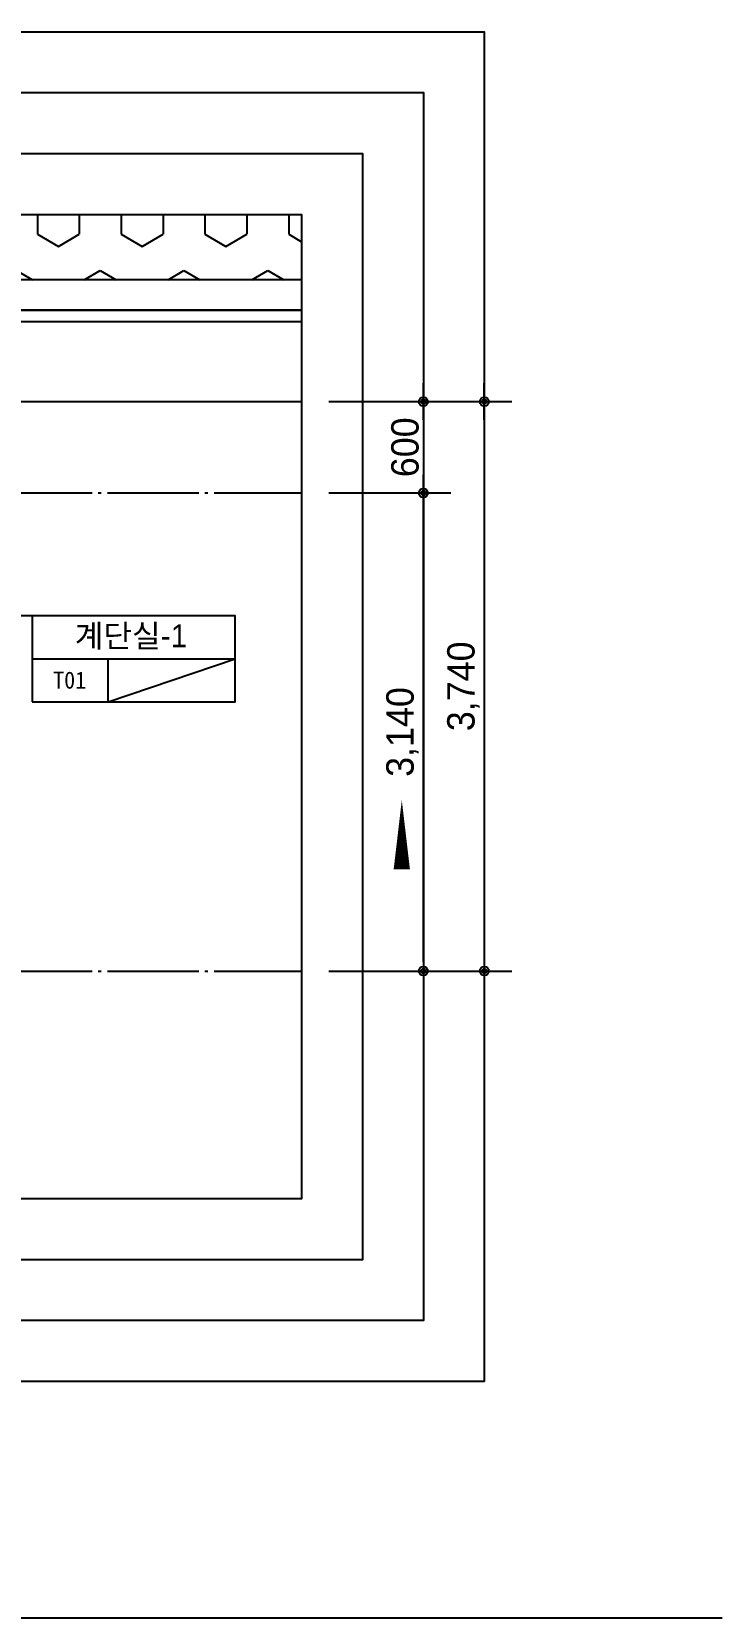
# Model space of a CAD drawing. Header units: millimetres. Extents: x 252711992 to 505989238, y 504776675 to 1009617600.
# Drawn here: x 252827657 to 252832192, y 504818337 to 504828757 of the extents above; entities that cross this region are included whole.
import ezdxf
from ezdxf.enums import TextEntityAlignment as Align
from ezdxf.xclip import XClip

# ---------------------------------------------------------------- set-up
doc = ezdxf.new("R2010")
doc.units = ezdxf.units.MM
doc.header["$XCLIPFRAME"] = 0
doc.linetypes.add('CEN', pattern=[35, 30, -2, 1, -2])
for name, color, linetype in [('$ZCDB_AUDIT_GENERATED_600D18', 7, 'Continuous'), ('4A.TEC CEN', 1, 'CEN'), ('4A.TEC 벽체 3', 4, 'Continuous'), ('ROM', 7, 'Continuous'), ('SYM', 1, 'Continuous'), ('TEXT', 7, 'Continuous'), ('㈜SE&C 패턴 1', 8, 'Continuous')]:
    doc.layers.add(name, color=color, linetype=linetype)
doc.layers.add('DEFPOINT', color=135, linetype='Continuous', plot=False)
doc.styles.add('1', font='')
doc.styles.add('나눔고딕', font='')
doc.styles.add('돋움', font='')
doc.styles.get('1').set_extended_font_data('DotumChe')
doc.styles.get('나눔고딕').set_extended_font_data('Dotum')
doc.styles.get('돋움').set_extended_font_data('Dotum')
doc.dimstyles.new('DIM_600(외부치수)', dxfattribs={"dimscale": 400, "dimtxt": 3.3, "dimasz": 1, "dimexe": 2, "dimexo": 2, "dimgap": 1, "dimtad": 1, "dimdec": 0, "dimdsep": 46, "dimlunit": 6, "dimtxsty": '나눔고딕', "dimblk1": 'DIMDOT', "dimblk2": 'DIMDOT', "dimsah": 1, "dimcen": 2.5, "dimdle": 1.5, "dimclrd": 8, "dimclre": 8, "dimclrt": 3, "dimadec": 0, "dimazin": 0, "dimtfac": 1, "dimtdec": 0, "dimtix": 1, "dimtmove": 2, "dimatfit": 3, "dimldrblk": 'DIMDOT', "dimfxl": 1, "dimtvp": 1, "dimtolj": 1, "dimtzin": 0, "dimarcsym": 0})

# ---------------------------------------------------------------- blocks, each defined once
blk = doc.blocks.new('dwgFD3B')
at = {"layer": '4A.TEC CEN', "color": 250, "ltscale": 500}
blk.add_line((49194.51, -103936.83, -3333.33), (358000, -103936.83, -3333.33), dxfattribs=at)
blk = doc.blocks.new('A$C6C9969DE')
at = {"layer": 'ROM', "color": 0, "linetype": 'Continuous'}
for p, q in [((0, 510), (2400, 510)), ((900, 0), (900, 510))]:
    blk.add_line(p, q, dxfattribs=at)
blk.add_lwpolyline([(0, 0), (2400, 0), (2400, 1020), (0, 1020)], close=True, dxfattribs=at)
blk = doc.blocks.new('DIMDOT')
at = {"color": 0}
blk.add_line((-2, 0), (2, 0), dxfattribs=at)
for radius in [0.5, 0.25]:
    blk.add_circle((0, 0), radius, dxfattribs=at)
blk = doc.blocks.new('*D830')
at = {"layer": '$ZCDB_AUDIT_GENERATED_600D18', "color": 8, "lineweight": -2, "transparency": 16777216}
for p, q in [((252829609, 504826328), (252830809, 504826328)), ((252830629, 504826268), (252830629, 504822648)), ((252829609, 504822588), (252830809, 504822588))]:
    blk.add_line(p, q, dxfattribs=at)
at = {"layer": 'Defpoints', "color": 0, "transparency": 16777216}
for p in [(252829429, 504826328, 0), (252829429, 504822588, 0), (252830629, 504822588)]:
    blk.add_point(p, dxfattribs=at)
at = {"layer": '$ZCDB_AUDIT_GENERATED_600D18', "color": 8, "lineweight": -2, "transparency": 16777216, "xscale": 60, "yscale": 60, "zscale": 60}
for p, rotation in [((252830629, 504826328), 90), ((252830629, 504822588), 270)]:
    blk.add_blockref('DIMDOT', p, dxfattribs=dict(at, rotation=rotation))
at = {"layer": '$ZCDB_AUDIT_GENERATED_600D18', "color": 3, "transparency": 16777216, "insert": (252830492, 504824458), "char_height": 180, "attachment_point": 5, "rotation": 90, "style": '나눔고딕'}
blk.add_mtext('\\A1;3,740', dxfattribs=at)
blk = doc.blocks.new('*D831')
at = {"layer": '$ZCDB_AUDIT_GENERATED_600D18', "color": 8, "lineweight": -2, "transparency": 16777216}
for p, q in [((252829609, 504826328), (252830409, 504826328)), ((252830229, 504826268), (252830229, 504825788)), ((252829609, 504825728), (252830409, 504825728))]:
    blk.add_line(p, q, dxfattribs=at)
at = {"layer": 'Defpoints', "color": 0, "transparency": 16777216}
for p in [(252829429, 504826328, 0), (252829429, 504825728, 0), (252830229, 504825728)]:
    blk.add_point(p, dxfattribs=at)
at = {"layer": '$ZCDB_AUDIT_GENERATED_600D18', "color": 8, "lineweight": -2, "transparency": 16777216, "xscale": 60, "yscale": 60, "zscale": 60}
for p, rotation in [((252830229, 504826328), 90), ((252830229, 504825728), 270)]:
    blk.add_blockref('DIMDOT', p, dxfattribs=dict(at, rotation=rotation))
at = {"layer": '$ZCDB_AUDIT_GENERATED_600D18', "color": 3, "transparency": 16777216, "insert": (252830109, 504826028), "char_height": 180, "attachment_point": 5, "rotation": 90, "style": '나눔고딕'}
blk.add_mtext('\\A1;600', dxfattribs=at)
blk = doc.blocks.new('*D832')
at = {"layer": '$ZCDB_AUDIT_GENERATED_600D18', "color": 8, "lineweight": -2, "transparency": 16777216}
for p, q in [((252829609, 504825728), (252830409, 504825728)), ((252830229, 504822648), (252830229, 504825668)), ((252829609, 504822588), (252830409, 504822588))]:
    blk.add_line(p, q, dxfattribs=at)
at = {"layer": 'Defpoints', "color": 0, "transparency": 16777216}
for p in [(252829429, 504825728, 0), (252830229, 504825728), (252829429, 504822588, 0)]:
    blk.add_point(p, dxfattribs=at)
at = {"layer": '$ZCDB_AUDIT_GENERATED_600D18', "color": 8, "lineweight": -2, "transparency": 16777216, "xscale": 60, "yscale": 60, "zscale": 60}
for p, rotation in [((252830229, 504825728), 90), ((252830229, 504822588), 270)]:
    blk.add_blockref('DIMDOT', p, dxfattribs=dict(at, rotation=rotation))
at = {"layer": '$ZCDB_AUDIT_GENERATED_600D18', "color": 3, "transparency": 16777216, "insert": (252830092, 504824158), "char_height": 180, "attachment_point": 5, "rotation": 90, "style": '나눔고딕'}
blk.add_mtext('\\A1;3,140', dxfattribs=at)

msp = doc.modelspace()

# ---------------------------------------------------------------- hatches: boundary and pattern name
at = {"layer": '㈜SE&C 패턴 1'}
h = msp.add_hatch(dxfattribs=at)
h.set_pattern_fill('ANSI31', color=253, scale=50, angle=270, style=0)
h.set_pattern_definition([(270, (244592825.6, 507140731.62), (274.963066, 1e-11), [158.75, -317.5]), (30, (244592825.6, 507140731.62), (-137.481533, 238.125), [158.75, -317.5]), (330, (244592825.6, 507140572.87), (137.481533, 238.125), [158.75, -317.5])])
h.paths.add_polyline_path([(252829429.04, 504827128.18), (252829429.04, 504827557.16), (252817654.04, 504827557.16), (252817654.04, 504827128.18)])

# ---------------------------------------------------------------- linework, layer by layer
msp.add_line((252828159.09, 504824355.34), (252828992.42, 504824638.67))
at = {"elevation": -4999.55, "flags": 128}
for points in [[(252829429.04, 504827128.18), (252817654.04, 504827128.18)], [(252829429.04, 504826928.18), (252817654.04, 504826928.18)]]:
    msp.add_lwpolyline(points, dxfattribs=at)
at = {"layer": '4A.TEC CEN', "ltscale": 20}
for p, q in [((252817654.04, 504825728.18), (252829429.04, 504825728.18)), ((252817654.04, 504822588.18), (252829429.04, 504822588.18))]:
    msp.add_line(p, q, dxfattribs=at)
at = {"layer": '4A.TEC 벽체 3', "elevation": -4999.55}
for points in [[(252817654.04, 504826928.18), (252829429.04, 504826928.18)], [(252817654.04, 504826853.18), (252829429.04, 504826853.18)]]:
    msp.add_lwpolyline(points, dxfattribs=at)
at = {"layer": 'DEFPOINT'}
msp.add_line((252832191.54, 504818337.29, 3333.33), (252795991.54, 504818337.29, 3333.33), dxfattribs=at)
at = {"layer": 'DEFPOINT', "elevation": 3333.33}
for points in [[(252816454.04, 504828757.16), (252830629.04, 504828757.16), (252830629.04, 504819892.16), (252816454.04, 504819892.16)], [(252816854.04, 504828357.16), (252830229.04, 504828357.16), (252830229.04, 504820292.16), (252816854.04, 504820292.16)], [(252817254.04, 504827957.16), (252829829.04, 504827957.16), (252829829.04, 504820692.16), (252817254.04, 504820692.16)], [(252817654.04, 504827557.16), (252829429.04, 504827557.16), (252829429.04, 504821092.16), (252817654.04, 504821092.16)]]:
    msp.add_lwpolyline(points, close=True, dxfattribs=at)
at = {"layer": 'SYM'}
msp.add_lwpolyline([(252830087.23, 504823709.99, 0, 106.74, 0), (252830087.23, 504823257.12, 0, 0, 0), (252828774.28, 504823257.12, 0, 0, 0)], format="xyseb", dxfattribs=at)
at = {"layer": 'TEXT'}
msp.add_line((252827659.09, 504824922.01), (252826238.6, 504824922.01), dxfattribs=at)

# ---------------------------------------------------------------- block references
ref = msp.add_blockref('dwgFD3B', (252618447.67, 504930265.01, -1666.22))
XClip(ref).set_block_clipping_path([(199206.3709577918, -109172.850899756), (210981.3709591925, -102707.850900948)])
at = {"layer": 'TEXT', "xscale": 0.5555555568112274, "yscale": 0.5555555568112274, "zscale": 0.5555555568112274}
msp.add_blockref('A$C6C9969DE', (252827659.09, 504824355.34), dxfattribs=at)

# ---------------------------------------------------------------- texts
at = {"layer": 'TEXT'}
for s, height, style, p in [('계단실-1', 150, '돋움', (252828308.99, 504824789.5)), ('T01', 112.5, '1', (252827906.23, 504824499.03))]:
    msp.add_text(s, height=height, dxfattribs=dict(at, style=style)).set_placement(p, align=Align.MIDDLE_CENTER)

# ---------------------------------------------------------------- dimensions: what is measured, and where the dimension line sits
at = {"layer": '$ZCDB_AUDIT_GENERATED_600D18'}
for base, p1, p2, angle, picture, middle in [((252830629.04, 504822588.18, -4999.55), (252829429.04, 504826328.18, -4999.55), (252829429.04, 504822588.18, -4999.55), 270, '*D830', (252830491.58, 504824458.18, -4999.55)), ((252830229.04, 504825728.18, -4999.55), (252829429.04, 504826328.18, -4999.55), (252829429.04, 504825728.18, -4999.55), 270, '*D831', (252830108.92, 504826028.18, -4999.55)), ((252830229.04, 504825728.18, -4999.55), (252829429.04, 504822588.18, -4999.55), (252829429.04, 504825728.18, -4999.55), 90, '*D832', (252830091.58, 504824158.18, -4999.55))]:
    dim = msp.add_linear_dim(base=base, p1=p1, p2=p2, angle=angle, dimstyle='DIM_600(외부치수)', override={"dimscale": 300, "dimtxt": 0.6, "dimasz": 0.2, "dimexe": 0.6, "dimexo": 0.6, "dimgap": 0.1, "dimdec": 1, "dimblk1": 'DIMDOT', "dimblk2": 'DIMDOT', "dimdle": 0.5}, dxfattribs=at)
    dim.commit()
    dim.dimension.update_dxf_attribs({"geometry": picture, "text_midpoint": middle})

doc.saveas('drawing.dxf')
